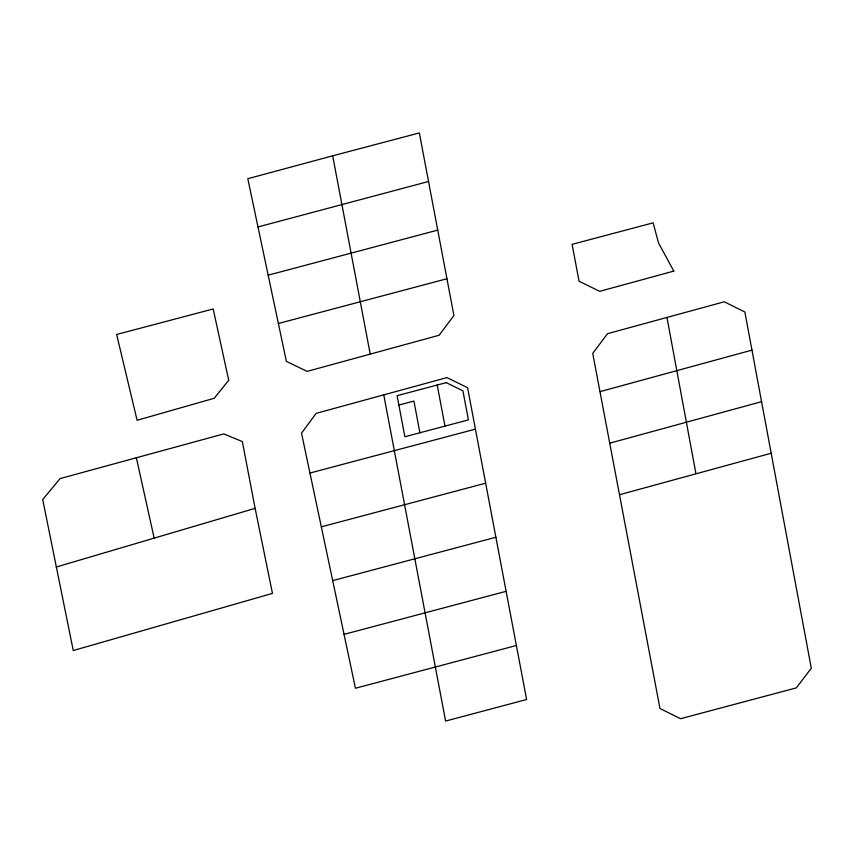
<?xml version="1.0" encoding="UTF-8"?>
<svg xmlns="http://www.w3.org/2000/svg" width="854" height="854" viewBox="0 0 854 854"><rect width="100%" height="100%" fill="white"/><g stroke="black" fill="none" stroke-linecap="round" stroke-linejoin="round"><path stroke-width="1.28" d="M56.172 567.045L255.122 508.343L242.355 441.593L223.759 433.907L60.1 478.582L42.7 499.515L73.263 650.534L272.469 593.402L255.122 508.343M619.481 494.733L771.183 453.25L744.859 311.988L724.256 301.793L607.536 333.679L592.729 353.375L659.961 708.478L680.531 718.716L796.355 687.865L811.3 668.212L771.183 453.25M599.988 391.655L751.99 350.119M609.713 443.183L761.597 401.668M332.686 155.823L247.799 178.7L286.378 361.381L307.141 371.383L439.105 335.259L453.912 315.564L419.346 132.936L332.686 155.823L370.22 354.143M257.972 226.961L428.559 181.486M268.167 275.18L437.728 230.11M446.941 278.756L278.361 323.506M321.328 526.833L485.67 483.193M332.708 580.624L495.886 537.262M344.066 634.362L506.112 591.32L467.586 387.748L446.973 377.585L316.161 413.347L301.515 433.149L355.445 688.249L516.371 645.496M398.882 405.052L413.923 401.06L419.912 432.764M309.949 473.031L475.454 429.135M136.309 457.509L154.211 538.383M506.112 591.32L526.619 699.511L445.607 721.064L383.756 394.89M437.216 385.037L444.987 426.114M695.914 473.586L666.963 317.432M228.723 380.265L214.258 398.252L137.099 420.296L116.646 334.48L213.18 308.967L228.723 380.265M673.795 271.092L599.668 291.353L579.044 281.19L572.095 244.351L653.129 222.851L658.519 242.931L673.795 271.092M446.258 382.635L397.099 395.68L404.871 436.757L468.408 419.901L462.911 390.833L446.258 382.635"/></g></svg>
